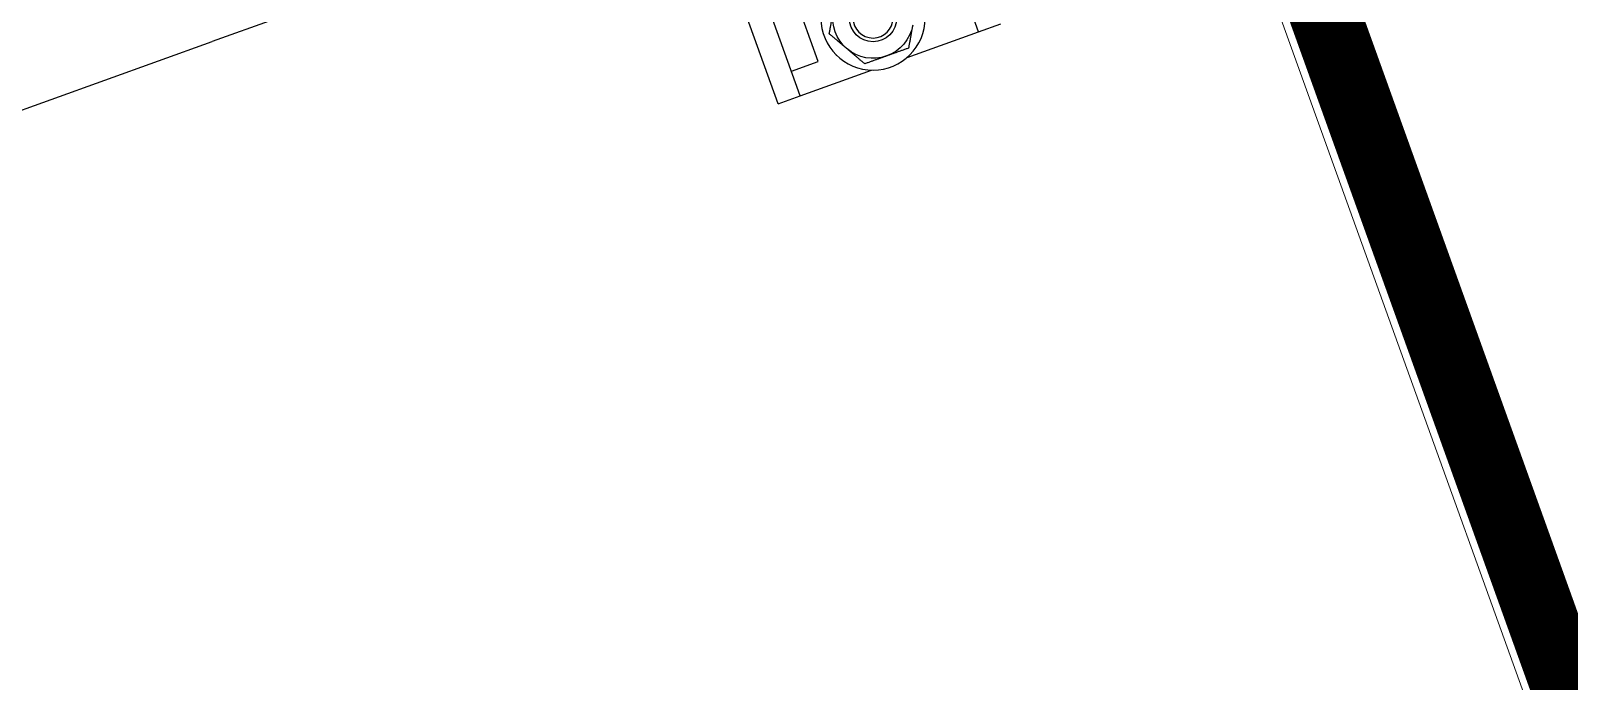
# Model space of a CAD drawing. Header units: millimetres. Extents: x 646993 to 648849, y 9708034 to 9709424.
# Drawn here: x 648239.1884 to 648239.5131, y 9709065.3064 to 9709065.4438 of the extents above; entities that cross this region are included whole.
import ezdxf

# ---------------------------------------------------------------- set-up
doc = ezdxf.new("R2010")
doc.units = ezdxf.units.MM
doc.header["$LTSCALE"] = 5
doc.header["$XCLIPFRAME"] = 2
doc.linetypes.add('SLD-Centro', pattern=[19.05, 15.24, -1.27, 1.27, -1.27])
doc.layers.add('EB-Corte', color=7, linetype='Continuous')
picture_1 = doc.add_image_def('image1.jpg', size_in_pixel=(1920, 925))
picture_2 = doc.add_image_def('image2.ecw', size_in_pixel=(12715, 11262))

# ---------------------------------------------------------------- blocks, each defined once
blk = doc.blocks.new('DIGESTOR_CAMPAMENTOS')
at = {"color": 0, "linetype": 'Continuous', "lineweight": 0}
blk.add_line((0.5837499999994407, 0.785480530352828), (0.1137499999995271, 0.785480530352828), dxfattribs=at)
for p, q in [((0.1102499999999509, 0.7244805303528778), (0.1102499999999509, 0.7294805303529586)), ((0.1102499999999509, 0.7244805303528778), (0.03276529816844231, 0.7244805303528778)), ((0.1102499999999509, 0.7084727102101738), (0.1102499999999509, 0.7244805303528778)), ((0.1102499999999509, 0.6844805303529142), (0.1102499999999509, 0.7004883504895076)), ((0.1047499999997399, 0.6944805303528767), (0.1045825757032617, 0.6944805303528767)), ((0.1047499999997399, 0.6944805303528767), (0.1047499999997399, 0.6945589629324047)), ((0.1047499999997399, 0.6904805303529145), (0.08599999999989905, 0.6904805303529145)), ((0.1047499999997399, 0.6844805303529142), (0.1047499999997399, 0.6904805303529145)), ((0.1102499999999509, 0.6844805303529142), (0.03276529816844231, 0.6844805303529142)), ((0.1102499999999509, 0.6794805303529188), (0.1102499999999509, 0.6844805303529142)), ((0.1102499999999509, 0.6794805303529188), (0.03276529816844231, 0.6794805303529188)), ((0.05749999999977717, 0.634551958924277), (0.05749999999977717, 0.5715519589243172)), ((0.05749999999977717, 0.41812338749574), (0.05749999999977717, 0.5715519589243172))]:
    blk.add_line(p, q)
at = {"extrusion": (0, 0, -1)}
for radius in [0.01100000000000001, 0.00422]:
    blk.add_circle((-0.1000000000016144, 0.7044805303497697), radius, dxfattribs=at)
blk.add_circle((0.1000000000016144, 0.7044805303497697), 0.005)
for radius, start, end in [(0.008499999999999959, 119.999999999519, 180), (0.008500000000000016, 180, 240.000000000481), (0.008499999999999983, 240.000000000481, 299.999999999519)]:
    blk.add_arc((-0.1000000000016144, 0.7044805303497697), radius, start, end, dxfattribs=at)
for points, weights in [([(0.1042500000017981, 0.711841746281948), (0.106222431866172, 0.7107029622141283), (0.1085000000017544, 0.7093880076379264)], [1, 1.037954849301886, 1]), ([(0.1085000000017544, 0.7093880076379264), (0.1085000000017544, 0.7067580984854374), (0.1085000000017544, 0.7044805303497697)], [1, 1.037954849301702, 1]), ([(0.1085000000017544, 0.7044805303497697), (0.1085000000017544, 0.7022029622141304), (0.1085000000017544, 0.6995730530616697)], [1, 1.037954849301702, 1]), ([(0.1085000000017544, 0.6995730530616697), (0.106222431866172, 0.6982580984854394), (0.1042500000017981, 0.6971193144176482)], [1, 1.037954849301818, 1]), ([(0.1000000000016144, 0.6946655757735698), (0.0977224318661456, 0.6959805303497717), (0.09575000000165801, 0.6971193144176482)], [1, 1.037954849301558, 1]), ([(0.1042500000017981, 0.6971193144176482), (0.1022775681373105, 0.6959805303497717), (0.1000000000016144, 0.6946655757735698)], [1, 1.037954849301829, 1])]:
    blk.add_rational_spline(points, weights, degree=2)
blk = doc.blocks.new('*U65')
at = {"layer": 'EB-Corte', "color": 251, "linetype": 'SLD-Centro', "ltscale": 0.035, "true_color": 0x636466, "const_width": 0.015}
blk.add_lwpolyline([(-9.89422719787667, 0), (0.5610245815016128, 0)], dxfattribs=at)
blk = doc.blocks.new('A$C322dc3b0')
for name, p in [('DIGESTOR_CAMPAMENTOS', (14.41466731698119, 6.703432958028287)), ('*U65', (15.2961166351165, 7.49793133363454))]:
    blk.add_blockref(name, p)

msp = doc.modelspace()

# ---------------------------------------------------------------- pictures from other files: only their frames are drawn
image = msp.add_image(picture_1, insert=(646993.0966078357, 9708530.288001908), size_in_units=(1855.5953394832904, 893.9717130323145), dxfattribs=dict(fade=50))
image.dxf.flags = 7
image = msp.add_image(picture_2, insert=(647823.3948488047, 9708681.302132897), size_in_units=(875.2560974967199, 775.2366629969329))
image.set_boundary_path([(137.7366738021374, 7886.928851276636), (1284.784918181598, 10733.94870647788), (3099.519380062819, 10473.79591035843), (3279.448574518785, 11095.64499813318), (4006.662178894505, 11005.73909768462), (8692.316926835105, 9222.605617135763), (8944.26676951535, 8222.417804837227), (12055.541491393, 4873.423395782709), (10090.57365054265, 1684.484148859978), (7313.60375874117, 2638.131695121527), (6090.656873410568, 882.9792030751705), (4284.080874782056, 967.6072438061237), (2002.337794844061, 2453.299023121595), (3226.04797623679, 5547.792270690203), (776.6223462764174, 6701.957702815533), (969.5119435563684, 7416.594267249107), (137.7366738021374, 7886.928851276636)])

# ---------------------------------------------------------------- next in the draw order: block references
at = {"rotation": 289.7679046147402}
msp.add_blockref('A$C322dc3b0', (648227.4857660421, 9709076.600345872), dxfattribs=at)

doc.saveas('drawing.dxf')
